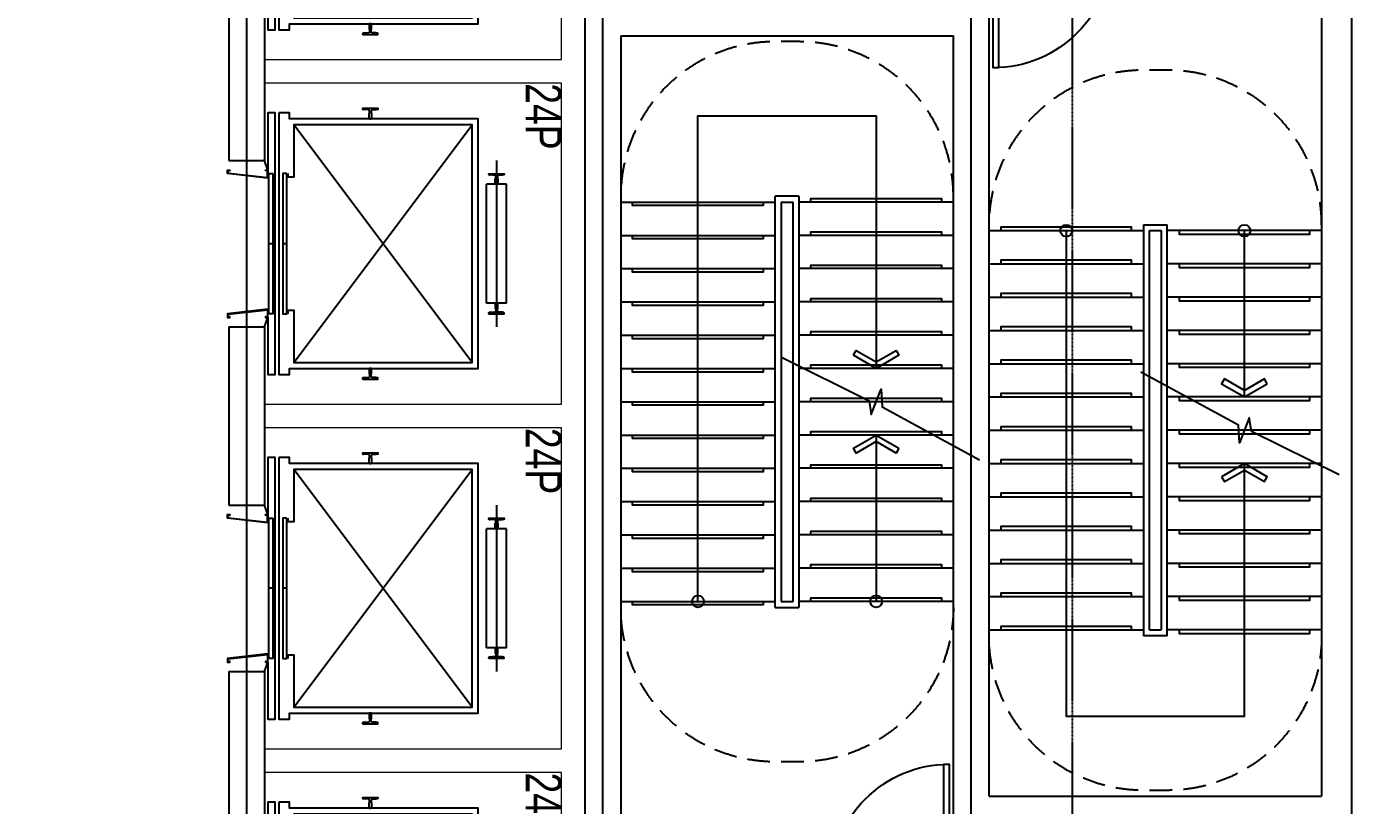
# Model space of a CAD drawing. Header units: millimetres. Extents: x -179076 to 173472, y -18667 to 271134.
# Drawn here: x 45083 to 56358, y 224135 to 230685 of the extents above; entities that cross this region are included whole.
import ezdxf
from ezdxf.enums import TextEntityAlignment as Align

# ---------------------------------------------------------------- set-up
doc = ezdxf.new("R2010")
doc.units = ezdxf.units.MM
for name, pattern in [('X-CORE_21F$0$CENTER2', [1.125, 0.75, -0.125, 0.125, -0.125]), ('X-CORE_21F$0$HIDDEN', [9.525, 6.35, -3.175]), ('X-GRID_5~ROOF$0$CENTER2', [1.125, 0.75, -0.125, 0.125, -0.125])]:
    doc.linetypes.add(name, pattern=pattern)
doc.layers.get('0').update_dxf_attribs({"lineweight": 20})
doc.layers.get('Defpoints').update_dxf_attribs({"color": 151, "lineweight": 9})
doc.layers.add('ndc area', color=50, linetype='Continuous', plot=False)
for name, color, linetype in [('X-CORE_21F$0$A-CEN2', 8, 'X-CORE_21F$0$CENTER2'), ('X-CORE_21F$0$A-CON', 2, 'Continuous'), ('X-CORE_21F$0$A-DOOR', 4, 'Continuous'), ('X-CORE_21F$0$A-DOORF', 9, 'Continuous'), ('X-CORE_21F$0$A-ELE4', 8, 'Continuous'), ('X-CORE_21F$0$A-ELEV', 5, 'Continuous'), ('X-CORE_21F$0$A-HR', 6, 'Continuous'), ('X-CORE_21F$0$A-STR', 4, 'Continuous'), ('X-CORE_21F$0$A-SYM', 7, 'Continuous'), ('X-GRID_5~ROOF$0$A-CEN1', 1, 'X-GRID_5~ROOF$0$CENTER2')]:
    doc.layers.add(name, color=color, linetype=linetype)
doc.styles.add('X-CORE_21F$0$$0$X-PLAN$0$Standard', font='')
doc.styles.add('X-CORE_21F$0$X-CORE_6~19F$0$평면도$0$X-PLAN_1F$0$돋움', font='')
doc.styles.get('X-CORE_21F$0$$0$X-PLAN$0$Standard').set_extended_font_data('DotumChe')
doc.styles.get('X-CORE_21F$0$X-CORE_6~19F$0$평면도$0$X-PLAN_1F$0$돋움').set_extended_font_data('Dotum')

# ---------------------------------------------------------------- blocks, each defined once
blk = doc.blocks.new('X-CORE_21F$0$X-CORE_6~19F$0$20P-210-11009')
at = {"layer": 'Defpoints'}
blk.add_lwpolyline([(2050, -300), (2050, 0), (2700, 0), (2700, 2500), (0, 2500), (0, 0), (650, 0), (650, -300)], dxfattribs=at)
at = {"layer": 'X-CORE_21F$0$A-DOOR'}
for points in [[(735, 25), (735, 10), (730, 10), (730, 30), (800, 30), (760, -310), (730, -310), (730, -290), (735, -290), (735, -305), (756, -305), (794, 25)], [(1965, 25), (1965, 10), (1970, 10), (1970, 30), (1900, 30), (1940, -310), (1970, -310), (1970, -290), (1965, -290), (1965, -305), (1944, -305), (1906, 25)]]:
    blk.add_lwpolyline(points, close=True, dxfattribs=at)
at = {"layer": 'X-CORE_21F$0$A-ELEV'}
for p, q in [((850, 2039), (850, 1869)), ((1850, 2039), (850, 2039)), ((850, 2039), (850, 1869)), ((1850, 2039), (1850, 1869)), ((650, 1954), (2050, 1954)), ((773, 1907), (772, 1897)), ((1850, 1869), (850, 1869)), ((1927, 1907), (1928, 1897)), ((2350, 1749), (350, 249)), ((2350, 249), (350, 1749)), ((300, 886), (300, 898)), ((300, 898), (300, 886)), ((2477, 845), (2478, 835)), ((1350, 189), (1350, 154)), ((1350, 72), (1350, 37))]:
    blk.add_line(p, q, dxfattribs=at)
for points in [[(761, 1890), (765, 1890), (761, 1890), (761, 2018), (765, 2018, -0.397026), (772, 2011), (773, 2001), (775, 1968, 0.397088), (782, 1961), (800, 1961, 0.414214), (804, 1965), (847, 1965, -0.414214), (850, 1963), (850, 1945, -0.414214), (847, 1943), (804, 1943, 0.414214), (800, 1947), (782, 1947, 0.397073), (775, 1940), (772, 1897, -0.397026), (765, 1890, 0.397026), (772, 1897, -0.397026), (765, 1890)], [(1939, 1890), (1935, 1890), (1939, 1890), (1939, 2018), (1935, 2018, 0.397026), (1928, 2011), (1927, 2001), (1925, 1968, -0.397088), (1918, 1961), (1900, 1961, -0.414214), (1896, 1965), (1853, 1965, 0.414214), (1850, 1963), (1850, 1945, 0.414214), (1853, 1943), (1896, 1943, -0.414214), (1900, 1947), (1918, 1947, -0.397073), (1925, 1940), (1928, 1897, 0.397026), (1935, 1890, -0.397026), (1928, 1897, 0.397026), (1935, 1890)], [(211, 828), (215, 828), (211, 828), (211, 956), (215, 956, -0.397026), (222, 949), (223, 939), (225, 906, 0.397088), (232, 899), (250, 899, 0.414214), (254, 903), (297, 903, -0.414214), (300, 901), (300, 883, -0.414214), (297, 881), (254, 881, 0.414214), (250, 885), (232, 885, 0.397073), (225, 878), (222, 835, -0.397026), (215, 828, 0.397026), (222, 835, -0.397026), (215, 828)], [(2489, 828), (2485, 828), (2489, 828), (2489, 956), (2485, 956, 0.397026), (2478, 949), (2477, 939), (2475, 906, -0.397088), (2468, 899), (2450, 899, -0.414214), (2446, 903), (2403, 903, 0.414214), (2400, 901), (2400, 883, 0.414214), (2403, 881), (2446, 881, -0.414214), (2450, 885), (2468, 885, -0.397073), (2475, 878), (2478, 835, 0.397026), (2485, 828, -0.397026), (2478, 835, 0.397026), (2485, 828)]]:
    blk.add_lwpolyline(points, format="xyb", dxfattribs=at)
for points in [[(250, 122), (2450, 122), (2450, 212), (2400, 212), (2400, 1799), (300, 1799), (300, 212), (250, 212)], [(760, 189), (760, 154), (1940, 154), (1940, 189)], [(760, 72), (1940, 72), (1940, 37), (760, 37)]]:
    blk.add_lwpolyline(points, close=True, dxfattribs=at)
for points in [[(1940, 199), (1910, 199), (1910, 249), (2350, 249), (2350, 1749), (350, 1749), (350, 249), (790, 249), (790, 199), (760, 199)], [(2050, 0), (1970, 30), (2450, 30), (2450, 92), (250, 92), (250, 30), (730, 30), (650, 0)]]:
    blk.add_lwpolyline(points, dxfattribs=at)
at = {"layer": 'Defpoints', "style": 'X-CORE_21F$0$X-CORE_6~19F$0$평면도$0$X-PLAN_1F$0$돋움', "width": 0.8}
blk.add_text('24P', height=300, dxfattribs=at).set_placement((0, 2500), align=Align.TOP_LEFT)
blk = doc.blocks.new('X-CORE_21F$0$201105_FSD(1300)')
at = {"layer": 'X-CORE_21F$0$A-DOOR'}
for points in [[(52494, 126259), (52494, 126304), (52164, 126304), (52164, 126259)], [(52714, 126339), (52714, 126304), (52664, 126304), (52664, 126289), (52544, 126289), (52544, 126304), (52494, 126304), (52494, 126339)], [(52494, 124974), (52494, 125019), (51494, 125019), (51494, 124974)], [(52714, 124939), (52714, 124974), (52664, 124974), (52664, 124989), (52544, 124989), (52544, 124974), (52494, 124974), (52494, 124939)]]:
    blk.add_lwpolyline(points, close=True, dxfattribs=at)
at = {"layer": 'X-CORE_21F$0$A-DOORF'}
for centre, radius, start, end in [((52494, 126304), 330, 180, 270), ((52494, 124974), 1000, 90, 180)]:
    blk.add_arc(centre, radius, start, end, dxfattribs=at)
at = {"layer": 'X-CORE_21F$0$A-ELE4'}
for p, q in [((52494, 124974), (52494, 126304)), ((52714, 124974), (52714, 126304))]:
    blk.add_line(p, q, dxfattribs=at)
at = {"layer": 'Defpoints', "linetype": 'Continuous', "style": 'X-CORE_21F$0$$0$X-PLAN$0$Standard', "text_generation_flag": 6}
blk.add_text('FSD-1300', height=37.5, rotation=270, dxfattribs=at).set_placement((52610, 125191), align=Align.MIDDLE)
blk = doc.blocks.new('A$C42c6cb87')
at = {"layer": 'ndc area'}
h = blk.add_hatch(dxfattribs=at)
h.set_pattern_fill('ANSI31', color=150, scale=8000)
h.set_pattern_definition([(45, (-69848.8, -105871.2), (-707.107, 707.107), [])])
h.paths.add_polyline_path([(12000, -10800), (54400, -10800), (54400, -27800), (12000, -27800)], flags=16)
edge = h.paths.add_edge_path()
edge.add_arc((-54100, -19300), 116800, 0.29994, 7.24981)
edge.add_arc((56013, -5292), 5800, 7.2498, 83.5155)
edge.add_arc((33200, -206000), 207800, 83.51554, 96.48446)
edge.add_arc((10387, -5292), 5800, 96.4845, 172.7502)
edge.add_arc((120500, -19300), 116800, 172.75019, 180)
edge.add_arc((120500, -19300), 116800, 180, 187.24981)
edge.add_arc((10387, -33308), 5800, 187.2498, 263.5155)
edge.add_arc((33200, 167400), 207800, 263.51554, 276.48446)
edge.add_arc((56013, -33308), 5800, 276.4845, 352.7502)
edge.add_arc((-54100, -19300), 116800, 352.75019, 360.29994)
at = {"layer": 'X-CORE_21F$0$A-CEN2'}
for p, q in [((39750, -13350), (39750, -25250)), ((42750, -25250), (42750, -13350)), ((45850, -25250), (45850, -13350)), ((49050, -13350), (49050, -25250))]:
    blk.add_line(p, q, dxfattribs=at)
at = {"layer": 'X-CORE_21F$0$A-CON', "ltscale": 10}
for p, q in [((46000, -22500), (46000, -13100)), ((42600, -25000), (42600, -13600)), ((48800, -15450), (48800, -22500)), ((39600, -15650), (39600, -17150)), ((39900, -15650), (39900, -17150)), ((42900, -16100), (42900, -23150)), ((42900, -16100), (45700, -16100)), ((45700, -25500), (45700, -16100)), ((39600, -17150), (39900, -17150)), ((39600, -18550), (39900, -18550)), ((39600, -18550), (39600, -20050)), ((39900, -18550), (39900, -20050)), ((39600, -20050), (39900, -20050)), ((39600, -21450), (39900, -21450)), ((39600, -21450), (39600, -22950)), ((39900, -21450), (39900, -22950)), ((46000, -22500), (48800, -22500))]:
    blk.add_line(p, q, dxfattribs=at)
at = {"layer": 'X-CORE_21F$0$A-ELE4'}
for points in [[(44500, -17500), (44500, -17470), (45600, -17470), (45600, -17500)], [(44500, -17500), (44500, -17470), (45600, -17470), (45600, -17500)], [(44100, -17500), (44100, -17530), (43000, -17530), (43000, -17500)], [(44100, -17500), (44100, -17530), (43000, -17530), (43000, -17500)], [(44100, -17780), (44100, -17810), (43000, -17810), (43000, -17780)], [(44100, -17780), (44100, -17810), (43000, -17810), (43000, -17780)], [(44500, -17780), (44500, -17750), (45600, -17750), (45600, -17780)], [(44500, -17780), (44500, -17750), (45600, -17750), (45600, -17780)], [(47200, -17740), (47200, -17710), (46100, -17710), (46100, -17740)], [(47200, -17740), (47200, -17710), (46100, -17710), (46100, -17740)], [(47600, -17740), (47600, -17770), (48700, -17770), (48700, -17740)], [(47600, -17740), (47600, -17770), (48700, -17770), (48700, -17740)], [(44500, -18060), (44500, -18030), (45600, -18030), (45600, -18060)], [(44500, -18060), (44500, -18030), (45600, -18030), (45600, -18060)], [(47200, -18020), (47200, -17990), (46100, -17990), (46100, -18020)], [(47200, -18020), (47200, -17990), (46100, -17990), (46100, -18020)], [(47600, -18020), (47600, -18050), (48700, -18050), (48700, -18020)], [(47600, -18020), (47600, -18050), (48700, -18050), (48700, -18020)], [(44100, -18060), (44100, -18090), (43000, -18090), (43000, -18060)], [(44100, -18060), (44100, -18090), (43000, -18090), (43000, -18060)], [(44100, -18340), (44100, -18370), (43000, -18370), (43000, -18340)], [(44100, -18340), (44100, -18370), (43000, -18370), (43000, -18340)], [(44500, -18340), (44500, -18310), (45600, -18310), (45600, -18340)], [(44500, -18340), (44500, -18310), (45600, -18310), (45600, -18340)], [(47200, -18300), (47200, -18270), (46100, -18270), (46100, -18300)], [(47200, -18300), (47200, -18270), (46100, -18270), (46100, -18300)], [(47600, -18300), (47600, -18330), (48700, -18330), (48700, -18300)], [(47600, -18300), (47600, -18330), (48700, -18330), (48700, -18300)], [(44500, -18620), (44500, -18590), (45600, -18590), (45600, -18620)], [(44500, -18620), (44500, -18590), (45600, -18590), (45600, -18620)], [(47200, -18580), (47200, -18550), (46100, -18550), (46100, -18580)], [(47200, -18580), (47200, -18550), (46100, -18550), (46100, -18580)], [(47600, -18580), (47600, -18610), (48700, -18610), (48700, -18580)], [(47600, -18580), (47600, -18610), (48700, -18610), (48700, -18580)], [(44100, -18620), (44100, -18650), (43000, -18650), (43000, -18620)], [(44100, -18620), (44100, -18650), (43000, -18650), (43000, -18620)], [(44100, -18900), (44100, -18930), (43000, -18930), (43000, -18900)], [(44100, -18900), (44100, -18930), (43000, -18930), (43000, -18900)], [(44500, -18900), (44500, -18870), (45600, -18870), (45600, -18900)], [(44500, -18900), (44500, -18870), (45600, -18870), (45600, -18900)], [(47200, -18860), (47200, -18830), (46100, -18830), (46100, -18860)], [(47200, -18860), (47200, -18830), (46100, -18830), (46100, -18860)], [(47600, -18860), (47600, -18890), (48700, -18890), (48700, -18860)], [(47600, -18860), (47600, -18890), (48700, -18890), (48700, -18860)], [(44500, -19180), (44500, -19150), (45600, -19150), (45600, -19180)], [(44500, -19180), (44500, -19150), (45600, -19150), (45600, -19180)], [(47200, -19140), (47200, -19110), (46100, -19110), (46100, -19140)], [(47200, -19140), (47200, -19110), (46100, -19110), (46100, -19140)], [(47600, -19140), (47600, -19170), (48700, -19170), (48700, -19140)], [(47600, -19140), (47600, -19170), (48700, -19170), (48700, -19140)], [(44100, -19180), (44100, -19210), (43000, -19210), (43000, -19180)], [(44100, -19180), (44100, -19210), (43000, -19210), (43000, -19180)], [(47200, -19420), (47200, -19390), (46100, -19390), (46100, -19420)], [(47200, -19420), (47200, -19390), (46100, -19390), (46100, -19420)], [(44100, -19460), (44100, -19490), (43000, -19490), (43000, -19460)], [(44100, -19460), (44100, -19490), (43000, -19490), (43000, -19460)], [(44500, -19460), (44500, -19430), (45600, -19430), (45600, -19460)], [(44500, -19460), (44500, -19430), (45600, -19430), (45600, -19460)], [(47600, -19420), (47600, -19450), (48700, -19450), (48700, -19420)], [(47600, -19420), (47600, -19450), (48700, -19450), (48700, -19420)], [(44500, -19740), (44500, -19710), (45600, -19710), (45600, -19740)], [(44500, -19740), (44500, -19710), (45600, -19710), (45600, -19740)], [(47200, -19700), (47200, -19670), (46100, -19670), (46100, -19700)], [(47200, -19700), (47200, -19670), (46100, -19670), (46100, -19700)], [(47600, -19700), (47600, -19730), (48700, -19730), (48700, -19700)], [(47600, -19700), (47600, -19730), (48700, -19730), (48700, -19700)], [(44100, -19740), (44100, -19770), (43000, -19770), (43000, -19740)], [(44100, -19740), (44100, -19770), (43000, -19770), (43000, -19740)], [(47200, -19980), (47200, -19950), (46100, -19950), (46100, -19980)], [(47200, -19980), (47200, -19950), (46100, -19950), (46100, -19980)], [(44100, -20020), (44100, -20050), (43000, -20050), (43000, -20020)], [(44100, -20020), (44100, -20050), (43000, -20050), (43000, -20020)], [(44500, -20020), (44500, -19990), (45600, -19990), (45600, -20020)], [(44500, -20020), (44500, -19990), (45600, -19990), (45600, -20020)], [(47600, -19980), (47600, -20010), (48700, -20010), (48700, -19980)], [(47600, -19980), (47600, -20010), (48700, -20010), (48700, -19980)], [(44500, -20300), (44500, -20270), (45600, -20270), (45600, -20300)], [(44500, -20300), (44500, -20270), (45600, -20270), (45600, -20300)], [(47200, -20260), (47200, -20230), (46100, -20230), (46100, -20260)], [(47200, -20260), (47200, -20230), (46100, -20230), (46100, -20260)], [(47600, -20260), (47600, -20290), (48700, -20290), (48700, -20260)], [(47600, -20260), (47600, -20290), (48700, -20290), (48700, -20260)], [(44100, -20300), (44100, -20330), (43000, -20330), (43000, -20300)], [(44100, -20300), (44100, -20330), (43000, -20330), (43000, -20300)], [(47200, -20540), (47200, -20510), (46100, -20510), (46100, -20540)], [(47200, -20540), (47200, -20510), (46100, -20510), (46100, -20540)], [(44100, -20580), (44100, -20610), (43000, -20610), (43000, -20580)], [(44100, -20580), (44100, -20610), (43000, -20610), (43000, -20580)], [(44500, -20580), (44500, -20550), (45600, -20550), (45600, -20580)], [(44500, -20580), (44500, -20550), (45600, -20550), (45600, -20580)], [(47600, -20540), (47600, -20570), (48700, -20570), (48700, -20540)], [(47600, -20540), (47600, -20570), (48700, -20570), (48700, -20540)], [(44500, -20860), (44500, -20830), (45600, -20830), (45600, -20860)], [(44500, -20860), (44500, -20830), (45600, -20830), (45600, -20860)], [(47200, -20820), (47200, -20790), (46100, -20790), (46100, -20820)], [(47200, -20820), (47200, -20790), (46100, -20790), (46100, -20820)], [(47600, -20820), (47600, -20850), (48700, -20850), (48700, -20820)], [(47600, -20820), (47600, -20850), (48700, -20850), (48700, -20820)], [(44100, -20860), (44100, -20890), (43000, -20890), (43000, -20860)], [(44100, -20860), (44100, -20890), (43000, -20890), (43000, -20860)], [(47200, -21100), (47200, -21070), (46100, -21070), (46100, -21100)], [(47200, -21100), (47200, -21070), (46100, -21070), (46100, -21100)], [(47600, -21100), (47600, -21130), (48700, -21130), (48700, -21100)], [(47600, -21100), (47600, -21130), (48700, -21130), (48700, -21100)]]:
    blk.add_lwpolyline(points, dxfattribs=at)
at = {"layer": 'X-CORE_21F$0$A-HR'}
for p, q in [((44200, -20910), (44200, -17450)), ((44400, -17450), (44200, -17450)), ((44200, -20910), (44200, -17450)), ((44400, -17450), (44200, -17450)), ((44400, -17450), (44400, -20910)), ((44400, -17450), (44400, -20910)), ((44250, -17500), (44250, -20860)), ((44250, -17500), (44350, -17500)), ((44250, -17500), (44250, -20860)), ((44250, -17500), (44350, -17500)), ((44350, -20860), (44350, -17500)), ((44350, -20860), (44350, -17500)), ((47300, -17690), (47500, -17690)), ((47300, -17690), (47300, -21150)), ((47300, -17690), (47500, -17690)), ((47300, -17690), (47300, -21150)), ((47500, -21150), (47500, -17690)), ((47500, -21150), (47500, -17690)), ((47350, -21100), (47350, -17740)), ((47350, -17740), (47450, -17740)), ((47350, -21100), (47350, -17740)), ((47350, -17740), (47450, -17740)), ((47450, -17740), (47450, -21100)), ((47450, -17740), (47450, -21100)), ((44200, -20910), (44400, -20910)), ((44200, -20910), (44400, -20910)), ((44250, -20860), (44350, -20860)), ((44250, -20860), (44350, -20860)), ((47500, -21150), (47300, -21150)), ((47500, -21150), (47300, -21150)), ((47350, -21100), (47450, -21100)), ((47350, -21100), (47450, -21100))]:
    blk.add_line(p, q, dxfattribs=at)
at = {"layer": 'X-CORE_21F$0$A-STR'}
for p, q in [((42900, -17500), (44200, -17500)), ((42900, -17500), (44200, -17500)), ((45700, -17500), (44400, -17500)), ((45700, -17500), (44400, -17500)), ((42900, -17780), (44200, -17780)), ((42900, -17780), (44200, -17780)), ((45700, -17780), (44400, -17780)), ((45700, -17780), (44400, -17780)), ((46000, -17740), (47300, -17740)), ((46000, -17740), (47300, -17740)), ((48800, -17740), (47500, -17740)), ((48800, -17740), (47500, -17740)), ((46000, -18020), (47300, -18020)), ((46000, -18020), (47300, -18020)), ((48800, -18020), (47500, -18020)), ((48800, -18020), (47500, -18020)), ((42900, -18060), (44200, -18060)), ((42900, -18060), (44200, -18060)), ((45700, -18060), (44400, -18060)), ((45700, -18060), (44400, -18060)), ((42900, -18340), (44200, -18340)), ((42900, -18340), (44200, -18340)), ((45700, -18340), (44400, -18340)), ((45700, -18340), (44400, -18340)), ((46000, -18300), (47300, -18300)), ((46000, -18300), (47300, -18300)), ((48800, -18300), (47500, -18300)), ((48800, -18300), (47500, -18300)), ((46000, -18580), (47300, -18580)), ((46000, -18580), (47300, -18580)), ((48800, -18580), (47500, -18580)), ((48800, -18580), (47500, -18580)), ((42900, -18620), (44200, -18620)), ((42900, -18620), (44200, -18620)), ((45700, -18620), (44400, -18620)), ((45700, -18620), (44400, -18620)), ((42900, -18900), (44200, -18900)), ((42900, -18900), (44200, -18900)), ((45700, -18900), (44400, -18900)), ((45700, -18900), (44400, -18900)), ((46000, -18860), (47300, -18860)), ((46000, -18860), (47300, -18860)), ((48800, -18860), (47500, -18860)), ((48800, -18860), (47500, -18860)), ((46000, -19140), (47300, -19140)), ((46000, -19140), (47300, -19140)), ((48800, -19140), (47500, -19140)), ((48800, -19140), (47500, -19140)), ((42900, -19180), (44200, -19180)), ((42900, -19180), (44200, -19180)), ((45700, -19180), (44400, -19180)), ((45700, -19180), (44400, -19180)), ((42900, -19460), (44200, -19460)), ((42900, -19460), (44200, -19460)), ((45700, -19460), (44400, -19460)), ((45700, -19460), (44400, -19460)), ((46000, -19420), (47300, -19420)), ((46000, -19420), (47300, -19420)), ((48800, -19420), (47500, -19420)), ((48800, -19420), (47500, -19420)), ((46000, -19700), (47300, -19700)), ((46000, -19700), (47300, -19700)), ((48800, -19700), (47500, -19700)), ((48800, -19700), (47500, -19700)), ((42900, -19740), (44200, -19740)), ((42900, -19740), (44200, -19740)), ((45700, -19740), (44400, -19740)), ((45700, -19740), (44400, -19740)), ((42900, -20020), (44200, -20020)), ((42900, -20020), (44200, -20020)), ((45700, -20020), (44400, -20020)), ((45700, -20020), (44400, -20020)), ((46000, -19980), (47300, -19980)), ((46000, -19980), (47300, -19980)), ((48800, -19980), (47500, -19980)), ((48800, -19980), (47500, -19980)), ((46000, -20260), (47300, -20260)), ((46000, -20260), (47300, -20260)), ((48800, -20260), (47500, -20260)), ((48800, -20260), (47500, -20260)), ((42900, -20300), (44200, -20300)), ((42900, -20300), (44200, -20300)), ((45700, -20300), (44400, -20300)), ((45700, -20300), (44400, -20300)), ((42900, -20580), (44200, -20580)), ((42900, -20580), (44200, -20580)), ((45700, -20580), (44400, -20580)), ((45700, -20580), (44400, -20580)), ((46000, -20540), (47300, -20540)), ((46000, -20540), (47300, -20540)), ((48800, -20540), (47500, -20540)), ((48800, -20540), (47500, -20540)), ((46000, -20820), (47300, -20820)), ((46000, -20820), (47300, -20820)), ((48800, -20820), (47500, -20820)), ((48800, -20820), (47500, -20820)), ((42900, -20860), (44200, -20860)), ((42900, -20860), (44200, -20860)), ((45700, -20860), (44400, -20860)), ((45700, -20860), (44400, -20860)), ((46000, -21100), (47300, -21100)), ((46000, -21100), (47300, -21100)), ((48800, -21100), (47500, -21100)), ((48800, -21100), (47500, -21100))]:
    blk.add_line(p, q, dxfattribs=at)
at = {"layer": 'X-CORE_21F$0$A-STR', "color": 8, "linetype": 'X-CORE_21F$0$HIDDEN', "ltscale": 30, "flags": 128}
for points in [[(45700, -17450, 0.414214), (44400, -16150), (44200, -16150, 0.414214), (42900, -17450)], [(45700, -17450, 0.414214), (44400, -16150), (44200, -16150, 0.414214), (42900, -17450)], [(48800, -17690, 0.414214), (47500, -16390), (47300, -16390, 0.414214), (46000, -17690)], [(48800, -17690, 0.414214), (47500, -16390), (47300, -16390, 0.414214), (46000, -17690)], [(45700, -20910, -0.414214), (44400, -22210), (44200, -22210, -0.414214), (42900, -20910)], [(45700, -20910, -0.414214), (44400, -22210), (44200, -22210, -0.414214), (42900, -20910)], [(48800, -21150, -0.414214), (47500, -22450), (47300, -22450, -0.414214), (46000, -21150)], [(48800, -21150, -0.414214), (47500, -22450), (47300, -22450, -0.414214), (46000, -21150)]]:
    blk.add_lwpolyline(points, format="xyb", dxfattribs=at)
at = {"layer": 'X-CORE_21F$0$A-SYM'}
for points in [[(43550, -20860), (43550, -16775), (45050, -16775), (45050, -18900)], [(43550, -20860), (43550, -16775), (45050, -16775), (45050, -18900)], [(46650, -17740), (46650, -21825), (48150, -21825), (48150, -19700)], [(46650, -17740), (46650, -21825), (48150, -21825), (48150, -19700)], [(48150, -19140), (48150, -17740)], [(48150, -19140), (48150, -17740)], [(44254, -18804), (44992, -19171), (45008, -19287), (45091, -19074), (45101, -19222), (45921, -19668)], [(44254, -18804), (44992, -19171), (45008, -19287), (45091, -19074), (45101, -19222), (45921, -19668)], [(48946, -19796), (48208, -19429), (48191, -19314), (48108, -19527), (48099, -19378), (47279, -18932)], [(48946, -19796), (48208, -19429), (48191, -19314), (48108, -19527), (48099, -19378), (47279, -18932)], [(45050, -19460), (45050, -20860)], [(45050, -19460), (45050, -20860)]]:
    blk.add_lwpolyline(points, dxfattribs=at)
for points in [[(44858, -18789), (44882, -18748), (45050, -18845), (45218, -18748), (45242, -18789), (45050, -18900)], [(44858, -18789), (44882, -18748), (45050, -18845), (45218, -18748), (45242, -18789), (45050, -18900)], [(48342, -19029), (48318, -18988), (48150, -19085), (47982, -18988), (47958, -19029), (48150, -19140)], [(48342, -19029), (48318, -18988), (48150, -19085), (47982, -18988), (47958, -19029), (48150, -19140)], [(45242, -19571), (45218, -19612), (45050, -19515), (44882, -19612), (44858, -19571), (45050, -19460)], [(45242, -19571), (45218, -19612), (45050, -19515), (44882, -19612), (44858, -19571), (45050, -19460)], [(47958, -19811), (47982, -19852), (48150, -19755), (48318, -19852), (48342, -19811), (48150, -19700)], [(47958, -19811), (47982, -19852), (48150, -19755), (48318, -19852), (48342, -19811), (48150, -19700)]]:
    blk.add_lwpolyline(points, close=True, dxfattribs=at)
for centre in [(46650, -17740), (46650, -17740), (48150, -17740), (48150, -17740), (43550, -20860), (43550, -20860), (45050, -20860), (45050, -20860)]:
    blk.add_circle(centre, 50, dxfattribs=at)
at = {"layer": 'X-GRID_5~ROOF$0$A-CEN1', "ltscale": 10}
blk.add_line((46700, 8750), (46700, -47250), dxfattribs=at)
at = {"rotation": 270}
for p in [(39900, -13600), (39900, -16500), (39900, -19400), (39900, -22300)]:
    blk.add_blockref('X-CORE_21F$0$X-CORE_6~19F$0$20P-210-11009', p, dxfattribs=at)
at = {"layer": 'X-CORE_21F$0$A-DOOR', "xscale": -1}
for p, rotation in [((-78939, -67864), 270), ((-78939, -67864), 270), ((170639, 29264), 90), ((170639, 29264), 90)]:
    blk.add_blockref('X-CORE_21F$0$201105_FSD(1300)', p, dxfattribs=dict(at, rotation=rotation))

msp = doc.modelspace()

# ---------------------------------------------------------------- block references
at = {"layer": 'X-CORE_21F$0$A-CON'}
msp.add_blockref('A$C42c6cb87', (7182.5, 246710.1), dxfattribs=at)

doc.saveas('drawing.dxf')
